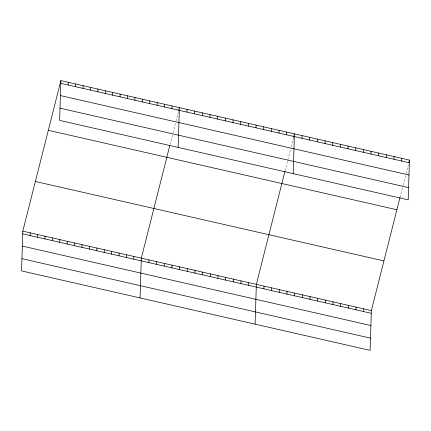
<?xml version="1.0" encoding="UTF-8"?>
<svg xmlns="http://www.w3.org/2000/svg" width="431" height="431" viewBox="0 0 431 431"><rect width="100%" height="100%" fill="white"/><g stroke="black" fill="none" stroke-linecap="round" stroke-linejoin="round"><path stroke-width="0.32" stroke-dasharray="2.15 1.62" d="M170.094 144.412L172.869 133.448M173.03 132.802L175.476 123.126M175.967 121.192L178.251 112.157M285.117 170.628L290.833 148.048M291.157 146.761L293.608 137.085M399.984 197.49L402.92 185.88M403.087 185.233L405.862 174.269M406.024 173.623L408.308 164.594"/><path stroke-width="0.65" d="M60.884 80.629L59.634 120.405L408.2 199.849L409.45 160.073L60.884 80.629L22.8 231.151L21.55 270.927L370.116 350.371L371.366 310.595L399.984 197.49M30.122 235.541L30.208 232.837M37.529 237.233L37.616 234.529M44.937 238.919L45.023 236.215M52.345 240.606L52.426 237.901M59.753 242.297L59.834 239.593M68.206 85.026L68.287 82.321M67.155 243.984L67.241 241.279M75.608 86.712L75.694 84.007M74.563 245.67L74.649 242.965M83.016 88.398L83.102 85.694M81.971 247.362L82.057 244.657M90.424 90.09L90.51 87.385M89.379 249.048L89.465 246.343M97.832 91.776L97.918 89.072M96.786 250.734L96.873 248.035M105.239 93.462L105.326 90.763M104.194 252.426L104.28 249.721M112.647 95.154L112.733 92.449M111.602 254.112L111.683 251.408M120.055 96.84L120.136 94.136M119.004 255.798L119.091 253.099M127.463 98.527L127.544 95.827M126.412 257.49L126.498 254.786M134.865 100.218L134.951 97.514M133.82 259.176L133.906 256.472M142.273 101.905L142.359 99.2M140.064 297.934L141.314 258.164L169.766 145.705M149.681 103.596L149.767 100.892M148.894 262.614L148.981 259.909M157.089 105.283L157.175 102.578M156.566 264.359L156.652 261.655M164.497 106.969L164.583 104.264M164.233 266.11L164.319 263.406M171.904 108.66L171.985 105.956M171.904 267.856L171.985 265.151M178.143 147.418L179.393 107.642L178.579 110.869M179.571 269.607L179.657 266.902M186.979 112.092L187.065 109.388M187.237 271.352L187.323 268.648M194.645 113.843L194.731 111.139M194.909 273.098L194.995 270.399M202.317 115.589L202.403 112.884M202.575 274.849L202.662 272.144M209.983 117.34L210.069 114.635M210.247 276.594L210.328 273.89M217.655 119.085L217.736 116.381M217.914 278.345L218 275.641M225.321 120.831L225.408 118.132M225.58 280.091L225.666 277.386M232.988 122.582L233.074 119.877M233.252 281.836L233.333 279.137M240.66 124.327L240.74 121.623M240.918 283.587L241.004 280.883M248.326 126.078L248.412 123.374M248.59 285.333L248.671 282.628M255.992 127.824L256.079 125.119M255.093 324.15L256.343 284.379L284.956 171.274M263.664 129.569L263.75 126.87M263.923 288.829L264.009 286.125M271.331 131.32L271.417 128.616M271.595 290.58L271.675 287.876M279.002 133.066L279.083 130.361M279.261 292.326L279.347 289.621M286.669 134.817L286.755 132.112M286.927 294.071L287.014 291.367M293.172 173.634L294.421 133.858L293.608 137.085M294.599 295.822L294.685 293.118M302.007 138.313L302.093 135.609M302.266 297.568L302.352 294.863M309.673 140.059L309.76 137.354M309.937 299.319L310.018 296.614M317.345 141.804L317.426 139.1M317.604 301.064L317.69 298.36M325.012 143.555L325.098 140.851M325.27 302.81L325.357 300.111M332.678 145.301L332.764 142.596M332.942 304.561L333.028 301.856M340.35 147.052L340.436 144.347M340.609 306.306L340.695 303.602M348.016 148.797L348.103 146.093M348.28 308.057L348.361 305.353M355.688 150.543L355.769 147.838M355.947 309.803L356.033 307.098M363.355 152.294L363.441 149.589M363.613 311.548L363.699 308.849M371.021 154.039L371.107 151.335M378.693 155.79L378.774 153.086M386.359 157.536L386.445 154.831M394.026 159.281L394.112 156.582M401.697 161.032L401.784 158.328M408.798 162.654L409.45 160.073M60.798 83.334L409.364 162.778M60.41 95.569L408.981 175.013M60.017 108.17L408.583 187.614M48.315 130.302L396.881 209.746M35.369 181.478L383.935 260.922M22.8 231.151L371.366 310.595M22.714 233.855L371.285 313.299M22.331 246.09L370.897 325.529M21.933 258.692L370.504 338.136"/></g></svg>
